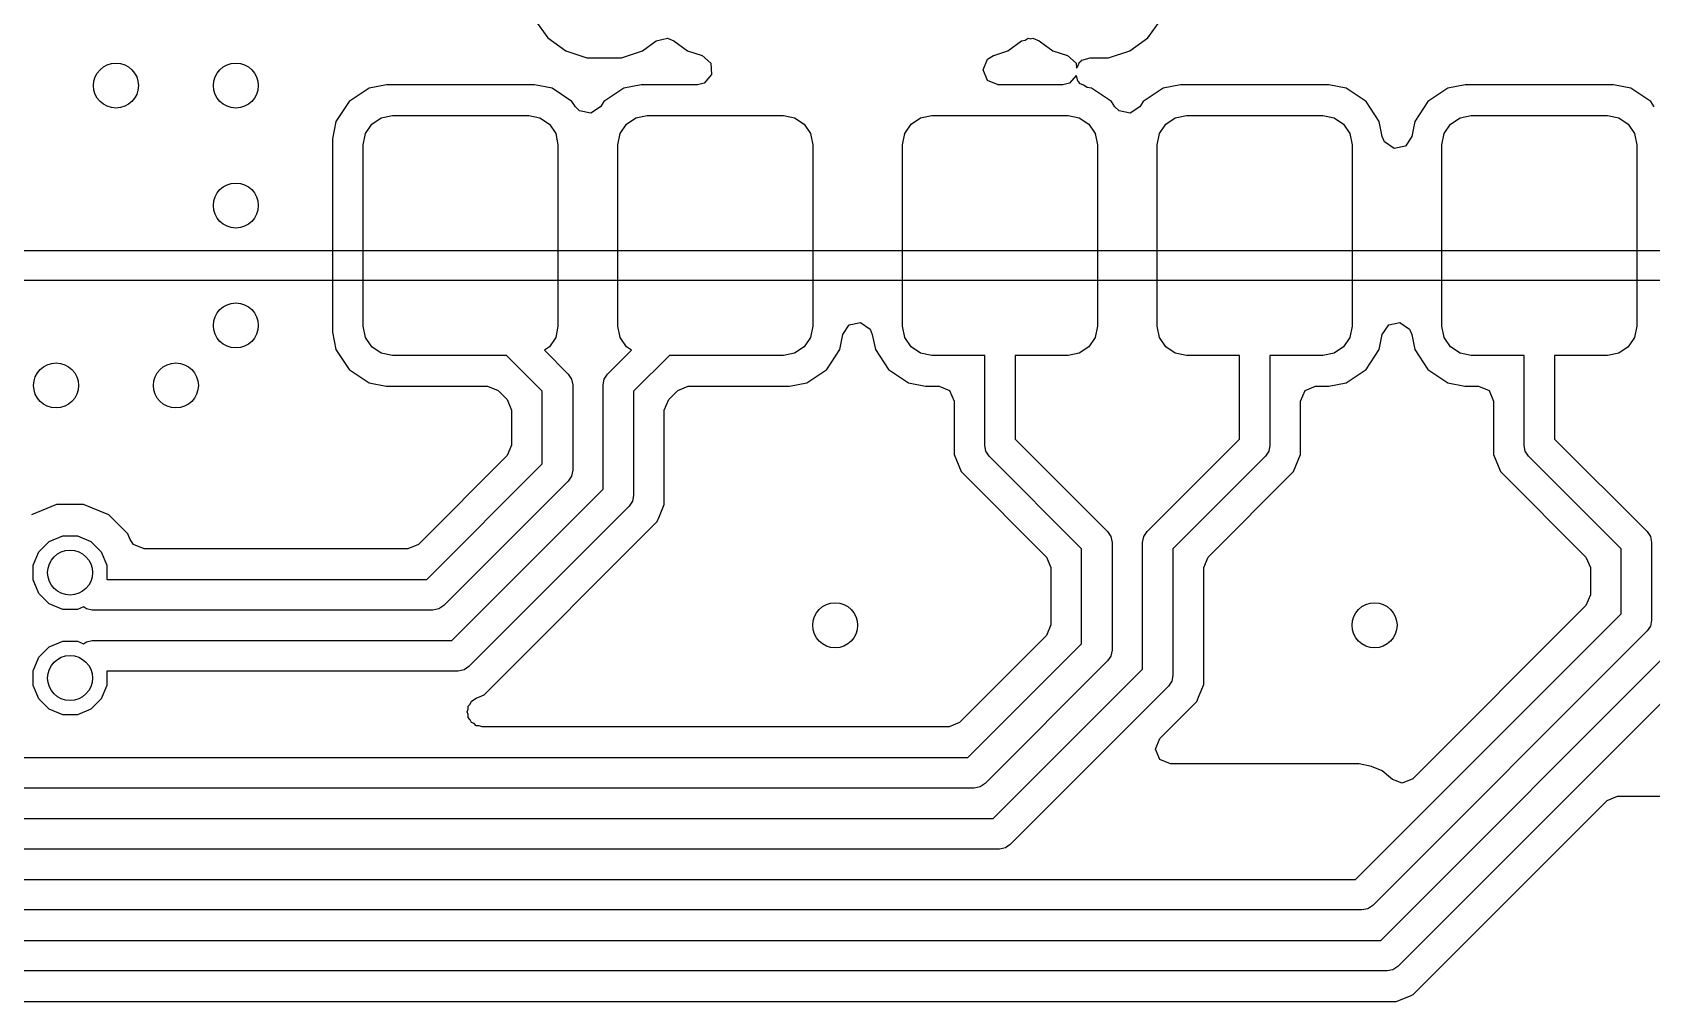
# Model space of a CAD drawing. Extents: x 94.3 to 177.3, y -118.1 to -62.3.
# Drawn here: x 155.12 to 160.52, y -102.25 to -99.02 of the extents above; entities that cross this region are included whole.
import ezdxf

# ---------------------------------------------------------------- set-up
doc = ezdxf.new("R2010")
doc.units = 0
doc.layers.add('BLACK', color=7, linetype='CONTINUOUS')

msp = doc.modelspace()

# ---------------------------------------------------------------- linework, layer by layer
at = {"layer": 'BLACK', "linetype": 'CONTINUOUS'}
for p, q in [((156.797275, -98.9805), (156.840945, -99.040584)), ((158.843027, -99.040577), (158.886701, -98.980492)), ((156.840945, -99.040584), (156.840946, -99.040584)), ((156.840946, -99.040584), (156.840947, -99.040586)), ((156.840947, -99.040586), (156.901044, -99.084248)), ((157.202993, -99.051061), (157.240203, -99.04213)), ((157.240203, -99.04213), (157.261767, -99.051062)), ((158.433678, -99.048303), (158.443755, -99.042129)), ((158.443755, -99.042129), (158.451575, -99.044006)), ((158.451575, -99.044006), (158.459398, -99.042128)), ((158.459398, -99.042128), (158.480966, -99.051062)), ((158.78293, -99.084233), (158.843027, -99.040577)), ((156.901044, -99.084248), (156.971689, -99.107212)), ((157.086686, -99.107191), (157.15733, -99.084233)), ((157.15733, -99.084233), (157.202993, -99.051061)), ((157.261767, -99.051062), (157.307444, -99.084248)), ((157.307444, -99.084248), (157.355746, -99.099949)), ((157.355746, -99.099949), (157.384842, -99.124806)), ((158.308269, -99.112145), (158.328169, -99.099949)), ((158.328169, -99.099949), (158.330054, -99.099336)), ((158.330054, -99.099336), (158.376543, -99.084226)), ((158.376543, -99.084226), (158.422187, -99.051062)), ((158.422187, -99.051062), (158.433678, -99.048303)), ((158.480966, -99.051062), (158.501809, -99.066204)), ((158.501809, -99.066204), (158.526644, -99.084248)), ((158.526644, -99.084248), (158.574946, -99.099949)), ((158.574946, -99.099949), (158.604042, -99.124806)), ((158.712286, -99.107191), (158.78293, -99.084233)), ((156.971689, -99.107212), (156.976149, -99.107212)), ((156.976149, -99.107212), (156.978367, -99.107213)), ((156.978367, -99.107213), (156.978383, -99.10722)), ((156.978383, -99.10722), (157.008724, -99.10722)), ((157.008724, -99.10722), (157.008728, -99.107221)), ((157.008728, -99.107221), (157.008773, -99.107226)), ((157.008773, -99.107226), (157.014555, -99.107225)), ((157.014555, -99.107225), (157.014557, -99.107226)), ((157.014557, -99.107226), (157.024099, -99.107224)), ((157.024099, -99.107224), (157.04382, -99.10723)), ((157.04382, -99.10723), (157.043821, -99.107229)), ((157.043821, -99.107229), (157.050134, -99.107231)), ((157.050134, -99.107231), (157.050228, -99.10722)), ((157.050228, -99.10722), (157.08499, -99.10722)), ((157.08499, -99.10722), (157.085273, -99.107191)), ((157.085273, -99.107191), (157.086683, -99.107191)), ((157.086683, -99.107191), (157.086686, -99.107191)), ((157.384842, -99.124806), (157.38784, -99.162957)), ((158.293624, -99.1475), (158.308269, -99.112145)), ((158.308269, -99.182855), (158.293624, -99.1475)), ((158.604042, -99.124806), (158.605417, -99.142312)), ((158.605417, -99.142312), (158.610071, -99.135347)), ((158.610071, -99.135347), (158.61565, -99.121874)), ((158.61565, -99.121874), (158.620383, -99.119913)), ((158.620383, -99.119913), (158.623232, -99.115651)), ((158.623232, -99.115651), (158.651001, -99.107224)), ((158.651001, -99.107224), (158.66942, -99.10723)), ((158.66942, -99.10723), (158.669436, -99.107221)), ((158.669436, -99.107221), (158.67582, -99.10722)), ((158.67582, -99.10722), (158.71059, -99.10722)), ((158.71059, -99.10722), (158.710873, -99.107191)), ((158.710873, -99.107191), (158.712283, -99.107191)), ((158.712283, -99.107191), (158.712286, -99.107191)), ((156.302797, -99.1975), (156.244468, -99.209102)), ((156.302802, -99.1975), (156.302797, -99.1975)), ((156.797198, -99.1975), (156.302802, -99.1975)), ((156.797202, -99.1975), (156.797198, -99.1975)), ((156.855531, -99.209102), (156.797202, -99.1975)), ((157.152797, -99.1975), (157.094468, -99.209102)), ((157.340289, -99.1975), (157.152797, -99.1975)), ((157.362983, -99.192053), (157.340289, -99.1975)), ((157.38784, -99.162957), (157.362983, -99.192053)), ((158.343624, -99.1975), (158.308269, -99.182855)), ((158.559489, -99.1975), (158.343624, -99.1975)), ((158.582183, -99.192053), (158.559489, -99.1975)), ((158.604577, -99.165839), (158.582183, -99.192053)), ((158.606593, -99.170703), (158.604577, -99.165839)), ((158.609438, -99.185003), (158.606593, -99.170703)), ((158.613698, -99.187849), (158.609438, -99.185003)), ((158.615661, -99.192585), (158.613698, -99.187849)), ((158.629134, -99.198163), (158.615661, -99.192585)), ((158.641257, -99.206263), (158.629134, -99.198163)), ((158.655531, -99.209102), (158.641257, -99.206263)), ((158.952797, -99.1975), (158.894468, -99.209102)), ((158.952802, -99.1975), (158.952797, -99.1975)), ((159.447198, -99.1975), (158.952802, -99.1975)), ((159.447202, -99.1975), (159.447198, -99.1975)), ((159.505531, -99.209102), (159.447202, -99.1975)), ((159.902797, -99.1975), (159.844468, -99.209102)), ((159.902802, -99.1975), (159.902797, -99.1975)), ((160.397198, -99.1975), (159.902802, -99.1975)), ((160.397202, -99.1975), (160.397198, -99.1975)), ((160.455531, -99.209102), (160.397202, -99.1975)), ((156.178307, -99.253307), (156.134103, -99.319464)), ((156.244464, -99.209103), (156.178307, -99.253307)), ((156.244468, -99.209102), (156.244464, -99.209103)), ((156.855535, -99.209103), (156.855531, -99.209102)), ((156.921692, -99.253307), (156.855535, -99.209103)), ((156.933426, -99.270869), (156.921692, -99.253307)), ((157.028307, -99.253307), (157.016574, -99.270869)), ((157.094464, -99.209103), (157.028307, -99.253307)), ((157.094468, -99.209102), (157.094464, -99.209103)), ((158.655535, -99.209103), (158.655531, -99.209102)), ((158.721692, -99.253307), (158.655535, -99.209103)), ((158.733426, -99.270869), (158.721692, -99.253307)), ((158.828307, -99.253307), (158.816574, -99.270869)), ((158.894464, -99.209103), (158.828307, -99.253307)), ((158.894468, -99.209102), (158.894464, -99.209103)), ((159.505535, -99.209103), (159.505531, -99.209102)), ((159.571692, -99.253307), (159.505535, -99.209103)), ((159.615896, -99.319464), (159.571692, -99.253307)), ((159.778307, -99.253307), (159.734103, -99.319464)), ((159.844464, -99.209103), (159.778307, -99.253307)), ((159.844468, -99.209102), (159.844464, -99.209103)), ((160.455535, -99.209103), (160.455531, -99.209102)), ((160.521692, -99.253307), (160.455535, -99.209103)), ((160.533426, -99.270869), (160.521692, -99.253307)), ((156.253557, -99.328557), (156.285188, -99.307422)), ((156.285188, -99.307422), (156.3225, -99.3)), ((156.3225, -99.3), (156.7775, -99.3)), ((156.7775, -99.3), (156.814812, -99.307422)), ((156.814812, -99.307422), (156.846443, -99.328557)), ((156.947222, -99.284665), (156.933426, -99.270869)), ((156.984755, -99.29213), (156.947222, -99.284665)), ((157.016574, -99.270869), (156.984755, -99.29213)), ((157.103557, -99.328557), (157.135188, -99.307422)), ((157.135188, -99.307422), (157.1725, -99.3)), ((157.1725, -99.3), (157.6275, -99.3)), ((157.6275, -99.3), (157.664812, -99.307422)), ((157.664812, -99.307422), (157.696443, -99.328557)), ((158.053557, -99.328557), (158.085188, -99.307422)), ((158.085188, -99.307422), (158.1225, -99.3)), ((158.1225, -99.3), (158.5775, -99.3)), ((158.5775, -99.3), (158.614812, -99.307422)), ((158.614812, -99.307422), (158.646443, -99.328557)), ((158.747222, -99.284665), (158.733426, -99.270869)), ((158.784755, -99.29213), (158.747222, -99.284665)), ((158.816574, -99.270869), (158.784755, -99.29213)), ((158.903557, -99.328557), (158.935188, -99.307422)), ((158.935188, -99.307422), (158.9725, -99.3)), ((158.9725, -99.3), (159.4275, -99.3)), ((159.4275, -99.3), (159.464812, -99.307422)), ((159.464812, -99.307422), (159.496443, -99.328557)), ((159.853557, -99.328557), (159.885188, -99.307422)), ((159.885188, -99.307422), (159.9225, -99.3)), ((159.9225, -99.3), (160.3775, -99.3)), ((160.3775, -99.3), (160.414812, -99.307422)), ((160.414812, -99.307422), (160.446443, -99.328557)), ((156.134102, -99.319468), (156.1225, -99.377797)), ((156.134103, -99.319464), (156.134102, -99.319468)), ((156.225, -99.3975), (156.232422, -99.360188)), ((156.232422, -99.360188), (156.253557, -99.328557)), ((156.846443, -99.328557), (156.867578, -99.360188)), ((156.867578, -99.360188), (156.875, -99.3975)), ((157.075, -99.3975), (157.082422, -99.360188)), ((157.082422, -99.360188), (157.103557, -99.328557)), ((157.696443, -99.328557), (157.717578, -99.360188)), ((157.717578, -99.360188), (157.725, -99.3975)), ((158.025, -99.3975), (158.032422, -99.360188)), ((158.032422, -99.360188), (158.053557, -99.328557)), ((158.646443, -99.328557), (158.667578, -99.360188)), ((158.667578, -99.360188), (158.675, -99.3975)), ((158.875, -99.3975), (158.882422, -99.360188)), ((158.882422, -99.360188), (158.903557, -99.328557)), ((159.496443, -99.328557), (159.517578, -99.360188)), ((159.517578, -99.360188), (159.525, -99.3975)), ((159.615897, -99.319468), (159.615896, -99.319464)), ((159.625961, -99.370064), (159.615897, -99.319468)), ((159.633427, -99.388089), (159.625961, -99.370064)), ((159.724039, -99.370064), (159.702779, -99.401883)), ((159.734102, -99.319468), (159.724039, -99.370064)), ((159.734103, -99.319464), (159.734102, -99.319468)), ((159.825, -99.3975), (159.832422, -99.360188)), ((159.832422, -99.360188), (159.853557, -99.328557)), ((160.446443, -99.328557), (160.467578, -99.360188)), ((160.467578, -99.360188), (160.475, -99.3975)), ((156.1225, -99.377797), (156.1225, -100.022202)), ((156.225, -100.0025), (156.225, -99.3975)), ((156.875, -99.3975), (156.875, -100.0025)), ((157.075, -100.0025), (157.075, -99.3975)), ((157.725, -99.3975), (157.725, -100.0025)), ((158.025, -100.0025), (158.025, -99.3975)), ((158.675, -99.3975), (158.675, -100.0025)), ((158.875, -100.0025), (158.875, -99.3975)), ((159.525, -99.3975), (159.525, -100.0025)), ((159.665246, -99.409349), (159.633427, -99.388089)), ((159.702779, -99.401883), (159.665246, -99.409349)), ((159.825, -100.0025), (159.825, -99.3975)), ((160.475, -99.3975), (160.475, -100.0025)), ((154.4, -99.75), (170.1, -99.75)), ((170.1, -99.85), (154.4, -99.85)), ((156.232422, -100.039812), (156.225, -100.0025)), ((156.875, -100.0025), (156.867578, -100.039812)), ((157.082422, -100.039812), (157.075, -100.0025)), ((157.725, -100.0025), (157.717578, -100.039812)), ((157.825961, -100.029934), (157.847221, -99.998116)), ((157.847221, -99.998116), (157.884754, -99.99065)), ((157.884754, -99.99065), (157.916573, -100.01191)), ((157.916573, -100.01191), (157.924039, -100.029935)), ((158.032422, -100.039812), (158.025, -100.0025)), ((158.675, -100.0025), (158.667578, -100.039812)), ((158.882422, -100.039812), (158.875, -100.0025)), ((159.525, -100.0025), (159.517578, -100.039812)), ((159.625961, -100.029934), (159.647221, -99.998116)), ((159.647221, -99.998116), (159.684754, -99.99065)), ((159.684754, -99.99065), (159.716573, -100.01191)), ((159.716573, -100.01191), (159.724039, -100.029935)), ((159.832422, -100.039812), (159.825, -100.0025)), ((160.475, -100.0025), (160.467578, -100.039812)), ((156.1225, -100.022202), (156.134102, -100.080531)), ((156.253557, -100.071443), (156.232422, -100.039812)), ((156.285188, -100.092578), (156.253557, -100.071443)), ((156.846443, -100.071443), (156.829563, -100.082721)), ((156.867578, -100.039812), (156.846443, -100.071443)), ((157.103557, -100.071443), (157.082422, -100.039812)), ((157.120436, -100.082721), (157.103557, -100.071443)), ((157.696443, -100.071443), (157.664812, -100.092578)), ((157.717578, -100.039812), (157.696443, -100.071443)), ((157.815896, -100.080536), (157.825961, -100.029934)), ((157.924039, -100.029935), (157.934102, -100.080531)), ((158.053557, -100.071443), (158.032422, -100.039812)), ((158.085188, -100.092578), (158.053557, -100.071443)), ((158.646443, -100.071443), (158.614812, -100.092578)), ((158.667578, -100.039812), (158.646443, -100.071443)), ((158.903557, -100.071443), (158.882422, -100.039812)), ((158.935188, -100.092578), (158.903557, -100.071443)), ((159.496443, -100.071443), (159.464812, -100.092578)), ((159.517578, -100.039812), (159.496443, -100.071443)), ((159.615896, -100.080536), (159.625961, -100.029934)), ((159.724039, -100.029935), (159.734102, -100.080531)), ((159.853557, -100.071443), (159.832422, -100.039812)), ((159.885188, -100.092578), (159.853557, -100.071443)), ((160.446443, -100.071443), (160.414812, -100.092578)), ((160.467578, -100.039812), (160.446443, -100.071443)), ((156.134102, -100.080531), (156.134103, -100.080535)), ((156.134103, -100.080535), (156.178307, -100.146692)), ((156.3225, -100.1), (156.285188, -100.092578)), ((156.703158, -100.1), (156.3225, -100.1)), ((156.8226, -100.219442), (156.703158, -100.1)), ((156.829563, -100.082721), (156.909321, -100.162479)), ((157.040679, -100.162479), (157.120436, -100.082721)), ((157.246842, -100.1), (157.1274, -100.219442)), ((157.6275, -100.1), (157.246842, -100.1)), ((157.664812, -100.092578), (157.6275, -100.1)), ((157.771692, -100.146692), (157.815896, -100.080536)), ((157.934102, -100.080531), (157.934103, -100.080535)), ((157.934103, -100.080535), (157.978307, -100.146692)), ((158.1225, -100.1), (158.085188, -100.092578)), ((158.2992, -100.1), (158.1225, -100.1)), ((158.2992, -100.400001), (158.2992, -100.1)), ((158.5775, -100.1), (158.4008, -100.1)), ((158.4008, -100.1), (158.4008, -100.378959)), ((158.614812, -100.092578), (158.5775, -100.1)), ((158.9725, -100.1), (158.935188, -100.092578)), ((159.1492, -100.1), (158.9725, -100.1)), ((159.1492, -100.378959), (159.1492, -100.1)), ((159.4275, -100.1), (159.2508, -100.1)), ((159.2508, -100.1), (159.2508, -100.400001)), ((159.464812, -100.092578), (159.4275, -100.1)), ((159.571692, -100.146692), (159.615896, -100.080536)), ((159.734102, -100.080531), (159.734103, -100.080535)), ((159.734103, -100.080535), (159.778307, -100.146692)), ((159.9225, -100.1), (159.885188, -100.092578)), ((160.0992, -100.1), (159.9225, -100.1)), ((160.0992, -100.400001), (160.0992, -100.1)), ((160.3775, -100.1), (160.2008, -100.1)), ((160.2008, -100.1), (160.2008, -100.378959)), ((160.414812, -100.092578), (160.3775, -100.1)), ((156.178307, -100.146692), (156.244464, -100.190896)), ((156.909321, -100.162479), (156.920333, -100.17896)), ((156.920333, -100.17896), (156.9242, -100.1984)), ((157.0258, -100.1984), (157.029667, -100.17896)), ((157.029667, -100.17896), (157.040679, -100.162479)), ((157.705536, -100.190896), (157.771692, -100.146692)), ((157.978307, -100.146692), (158.044464, -100.190896)), ((159.505536, -100.190896), (159.571692, -100.146692)), ((159.778307, -100.146692), (159.844464, -100.190896)), ((156.244464, -100.190896), (156.244468, -100.190897)), ((156.244468, -100.190897), (156.301281, -100.202197)), ((156.301281, -100.202197), (156.302802, -100.2025)), ((156.302802, -100.2025), (156.639991, -100.2025)), ((156.639991, -100.2025), (156.675346, -100.217145)), ((156.675346, -100.217145), (156.705455, -100.247254)), ((156.8226, -100.461874), (156.8226, -100.219442)), ((156.9242, -100.1984), (156.9242, -100.482916)), ((157.0258, -100.546042), (157.0258, -100.1984)), ((157.1274, -100.219442), (157.1274, -100.567084)), ((157.244545, -100.247254), (157.274654, -100.217145)), ((157.274654, -100.217145), (157.310009, -100.2025)), ((157.310009, -100.2025), (157.647192, -100.2025)), ((157.647192, -100.2025), (157.647198, -100.2025)), ((157.647198, -100.2025), (157.705536, -100.190896)), ((158.044464, -100.190896), (158.044468, -100.190897)), ((158.044468, -100.190897), (158.101281, -100.202197)), ((158.101281, -100.202197), (158.102802, -100.2025)), ((158.102802, -100.2025), (158.1467, -100.2025)), ((158.1467, -100.2025), (158.182055, -100.217145)), ((158.182055, -100.217145), (158.1967, -100.2525)), ((159.3533, -100.2525), (159.367945, -100.217145)), ((159.367945, -100.217145), (159.4033, -100.2025)), ((159.4033, -100.2025), (159.447192, -100.2025)), ((159.447192, -100.2025), (159.447198, -100.2025)), ((159.447198, -100.2025), (159.505536, -100.190896)), ((159.844464, -100.190896), (159.844468, -100.190897)), ((159.844468, -100.190897), (159.901281, -100.202197)), ((159.901281, -100.202197), (159.902802, -100.2025)), ((159.902802, -100.2025), (159.9467, -100.2025)), ((159.9467, -100.2025), (159.982055, -100.217145)), ((159.982055, -100.217145), (159.9967, -100.2525)), ((156.705455, -100.247254), (156.7201, -100.282609)), ((156.7201, -100.282609), (156.7201, -100.398707)), ((157.2299, -100.282609), (157.244545, -100.247254)), ((157.2299, -100.597577), (157.2299, -100.282609)), ((158.1967, -100.2525), (158.1967, -100.430494)), ((159.3533, -100.369507), (159.3533, -100.2525)), ((159.9967, -100.2525), (159.9967, -100.430494)), ((158.4008, -100.378959), (158.709321, -100.68748)), ((158.840679, -100.68748), (159.1492, -100.378959)), ((159.3533, -100.430494), (159.3533, -100.369507)), ((160.2008, -100.378959), (160.509321, -100.68748)), ((156.705455, -100.434062), (156.409062, -100.730455)), ((156.7201, -100.398707), (156.705455, -100.434062)), ((158.1967, -100.430494), (158.212416, -100.468436)), ((158.303067, -100.419441), (158.2992, -100.400001)), ((158.314079, -100.435922), (158.303067, -100.419441)), ((158.6226, -100.744443), (158.314079, -100.435922)), ((159.235921, -100.435922), (158.9274, -100.744443)), ((159.246933, -100.419441), (159.235921, -100.435922)), ((159.2508, -100.400001), (159.246933, -100.419441)), ((159.329962, -100.486838), (159.3533, -100.430494)), ((159.9967, -100.430494), (160.012416, -100.468436)), ((160.103067, -100.419441), (160.0992, -100.400001)), ((160.114079, -100.435922), (160.103067, -100.419441)), ((160.4226, -100.744443), (160.114079, -100.435922)), ((156.436874, -100.8476), (156.8226, -100.461874)), ((156.920333, -100.502357), (156.909321, -100.518837)), ((156.9242, -100.482916), (156.920333, -100.502356)), ((156.920333, -100.502356), (156.920333, -100.502357)), ((158.212416, -100.468436), (158.212417, -100.468438)), ((158.212417, -100.468438), (158.212418, -100.468439)), ((158.212418, -100.468439), (158.220039, -100.486838)), ((158.220039, -100.486838), (158.22004, -100.486841)), ((158.22004, -100.486841), (158.505455, -100.772255)), ((159.044545, -100.772255), (159.32996, -100.48684)), ((159.32996, -100.48684), (159.329961, -100.486839)), ((159.329961, -100.486839), (159.329962, -100.486838)), ((160.012416, -100.468436), (160.012417, -100.468438)), ((160.012417, -100.468438), (160.012418, -100.468439)), ((160.012418, -100.468439), (160.020039, -100.486838)), ((160.020039, -100.486838), (160.02004, -100.486841)), ((160.02004, -100.486841), (160.305455, -100.772255)), ((156.909321, -100.518837), (156.493837, -100.934321)), ((156.521042, -101.0508), (157.0258, -100.546042)), ((155.20156, -100.5967), (155.117948, -100.631334)), ((155.201561, -100.5967), (155.20156, -100.5967)), ((155.292067, -100.5967), (155.201561, -100.5967)), ((155.375682, -100.631335), (155.292067, -100.5967)), ((157.112521, -100.603005), (156.578005, -101.137521)), ((157.123533, -100.586524), (157.112521, -100.603005)), ((157.1274, -100.567084), (157.123533, -100.586524)), ((157.213895, -100.636216), (157.2299, -100.597577)), ((155.439679, -100.695332), (155.375682, -100.631335)), ((156.628922, -101.231561), (157.206561, -100.653922)), ((157.206561, -100.653922), (157.213895, -100.636216)), ((155.14288, -100.754754), (155.177368, -100.720266)), ((155.177368, -100.720266), (155.222428, -100.701602)), ((155.222428, -100.701602), (155.2712, -100.701602)), ((155.2712, -100.701602), (155.31626, -100.720266)), ((155.31626, -100.720266), (155.350748, -100.754754)), ((155.447508, -100.714234), (155.439679, -100.695332)), ((155.458347, -100.730454), (155.447508, -100.714234)), ((158.709321, -100.68748), (158.720333, -100.703961)), ((158.720333, -100.703961), (158.7242, -100.723401)), ((158.8258, -100.723401), (158.829667, -100.703961)), ((158.829667, -100.703961), (158.840679, -100.68748)), ((160.509321, -100.68748), (160.520333, -100.703961)), ((160.520333, -100.703961), (160.5242, -100.723401)), ((155.124216, -100.799814), (155.14288, -100.754754)), ((155.350748, -100.754754), (155.369412, -100.799814)), ((155.493702, -100.745099), (155.458347, -100.730454)), ((155.730492, -100.745099), (155.493702, -100.745099)), ((155.73631, -100.745099), (155.730492, -100.745099)), ((155.736318, -100.7451), (155.73631, -100.745099)), ((156.373707, -100.7451), (155.736318, -100.7451)), ((156.409062, -100.730455), (156.373707, -100.7451)), ((158.505455, -100.772255), (158.5201, -100.80761)), ((158.6226, -101.061874), (158.6226, -100.744443)), ((158.7242, -100.723401), (158.7242, -101.082916)), ((158.8258, -101.146042), (158.8258, -100.723401)), ((158.9274, -100.744443), (158.9274, -101.167084)), ((159.0299, -100.80761), (159.044545, -100.772255)), ((160.305455, -100.772255), (160.3201, -100.80761)), ((160.4226, -100.961874), (160.4226, -100.744443)), ((160.5242, -100.723401), (160.5242, -100.982916)), ((155.124216, -100.848586), (155.124216, -100.799814)), ((155.369412, -100.799814), (155.369412, -100.847599)), ((158.5201, -100.80761), (158.5201, -100.998707)), ((159.0299, -101.197577), (159.0299, -100.80761)), ((160.3201, -100.80761), (160.3201, -100.898706)), ((155.14288, -100.893646), (155.124216, -100.848586)), ((155.369412, -100.847599), (155.699999, -100.847599)), ((155.699999, -100.847599), (155.700004, -100.8476)), ((155.700004, -100.8476), (156.436874, -100.8476)), ((155.177368, -100.928134), (155.14288, -100.893646)), ((155.222428, -100.946798), (155.177368, -100.928134)), ((156.493837, -100.934321), (156.477356, -100.945333)), ((160.305455, -100.934061), (159.727498, -101.512017)), ((160.3201, -100.898706), (160.305455, -100.934061)), ((155.2712, -100.946798), (155.222428, -100.946798)), ((155.291303, -100.93847), (155.2712, -100.946798)), ((155.301572, -100.945332), (155.291303, -100.93847)), ((155.301573, -100.945332), (155.301572, -100.945332)), ((155.321013, -100.949199), (155.301573, -100.945332)), ((155.699995, -100.949199), (155.321013, -100.949199)), ((155.7, -100.9492), (155.699995, -100.949199)), ((156.457916, -100.9492), (155.7, -100.9492)), ((156.477356, -100.945333), (156.457916, -100.9492)), ((159.536874, -101.8476), (160.4226, -100.961874)), ((160.5242, -100.982916), (160.520333, -101.002356)), ((158.505455, -101.034062), (158.215462, -101.324055)), ((158.5201, -100.998707), (158.505455, -101.034062)), ((160.509321, -101.018837), (159.593837, -101.934321)), ((160.520333, -101.002356), (160.509321, -101.018837)), ((155.14288, -101.106354), (155.177368, -101.071866)), ((155.177368, -101.071866), (155.222428, -101.053202)), ((155.222428, -101.053202), (155.2712, -101.053202)), ((155.2712, -101.053202), (155.291303, -101.061529)), ((155.291303, -101.061529), (155.301572, -101.054668)), ((155.301572, -101.054668), (155.301573, -101.054668)), ((155.301573, -101.054668), (155.321013, -101.050801)), ((155.321013, -101.050801), (155.699995, -101.050801)), ((155.699995, -101.050801), (155.7, -101.0508)), ((155.7, -101.0508), (156.521042, -101.0508)), ((158.243274, -101.4412), (158.6226, -101.061874)), ((158.7242, -101.082916), (158.720333, -101.102356)), ((159.621042, -102.0508), (160.6258, -101.046042)), ((155.124216, -101.151414), (155.14288, -101.106354)), ((155.124216, -101.200186), (155.124216, -101.151414)), ((155.699999, -101.152401), (155.369412, -101.152401)), ((155.369412, -101.152401), (155.369412, -101.200186)), ((155.700004, -101.1524), (155.699999, -101.152401)), ((156.542084, -101.1524), (155.700004, -101.1524)), ((156.561524, -101.148533), (156.542084, -101.1524)), ((156.578005, -101.137521), (156.561524, -101.148533)), ((158.709321, -101.118837), (158.300237, -101.527921)), ((158.327442, -101.6444), (158.8258, -101.146042)), ((158.720333, -101.102357), (158.709321, -101.118837)), ((158.720333, -101.102356), (158.720333, -101.102357)), ((160.712521, -101.103005), (159.678005, -102.137521)), ((155.14288, -101.245246), (155.124216, -101.200186)), ((155.369412, -101.200186), (155.350748, -101.245246)), ((158.912521, -101.203005), (158.384405, -101.731121)), ((158.923533, -101.186524), (158.912521, -101.203005)), ((158.9274, -101.167084), (158.923533, -101.186524)), ((159.014975, -101.233609), (159.0299, -101.197577)), ((155.177368, -101.279734), (155.14288, -101.245246)), ((155.350748, -101.245246), (155.31626, -101.279734)), ((156.58247, -101.262535), (156.586277, -101.253345)), ((156.586277, -101.253345), (156.602493, -101.242507)), ((156.602493, -101.242507), (156.620479, -101.235058)), ((156.620479, -101.235058), (156.628922, -101.231561)), ((158.883338, -101.377145), (159.006559, -101.253924)), ((159.006559, -101.253924), (159.006561, -101.253922)), ((159.006561, -101.253922), (159.014975, -101.233609)), ((155.222428, -101.298398), (155.177368, -101.279734)), ((155.2712, -101.298398), (155.222428, -101.298398)), ((155.31626, -101.279734), (155.2712, -101.298398)), ((156.571632, -101.2887), (156.575437, -101.279512)), ((156.575438, -101.297889), (156.571632, -101.2887)), ((156.575437, -101.269569), (156.58247, -101.262535)), ((156.575437, -101.279512), (156.575437, -101.269569)), ((156.575439, -101.307837), (156.575438, -101.297889)), ((156.582471, -101.314868), (156.575439, -101.307837)), ((156.586277, -101.324055), (156.582471, -101.314868)), ((156.595466, -101.327861), (156.586277, -101.324055)), ((156.602501, -101.334895), (156.595466, -101.327861)), ((156.612444, -101.334894), (156.602501, -101.334895)), ((156.621632, -101.3387), (156.612444, -101.334894)), ((158.180107, -101.3387), (156.621632, -101.3387)), ((158.215462, -101.324055), (158.180107, -101.3387)), ((158.868693, -101.4125), (158.883338, -101.377145)), ((158.883338, -101.447855), (158.868693, -101.4125)), ((154.641333, -101.4412), (158.243274, -101.4412)), ((158.918693, -101.4625), (158.883338, -101.447855)), ((159.548807, -101.4625), (158.918693, -101.4625)), ((159.548813, -101.4625), (159.548807, -101.4625)), ((159.589944, -101.470682), (159.548813, -101.4625)), ((159.589945, -101.470682), (159.589944, -101.470682)), ((159.589947, -101.470683), (159.589945, -101.470682)), ((159.625302, -101.485328), (159.589947, -101.470683)), ((158.300237, -101.527921), (158.283756, -101.538933)), ((159.653147, -101.509111), (159.625302, -101.485328)), ((159.65967, -101.514682), (159.653147, -101.509111)), ((159.692143, -101.526662), (159.65967, -101.514682)), ((159.727498, -101.512017), (159.692143, -101.526662)), ((158.264316, -101.5428), (154.620291, -101.5428)), ((158.283756, -101.538933), (158.264316, -101.5428)), ((159.728922, -102.231561), (160.375838, -101.584645)), ((160.375838, -101.584645), (160.411193, -101.57)), ((160.411193, -101.57), (164.31, -101.57)), ((154.557163, -101.6444), (158.327442, -101.6444)), ((158.348484, -101.746), (154.536121, -101.746)), ((158.367924, -101.742133), (158.348484, -101.746)), ((158.384405, -101.731121), (158.367924, -101.742133)), ((154.263126, -101.8476), (159.536874, -101.8476)), ((159.557916, -101.9492), (154.242084, -101.9492)), ((159.577356, -101.945333), (159.557916, -101.9492)), ((159.593837, -101.934321), (159.577356, -101.945333)), ((154.178958, -102.0508), (159.621042, -102.0508)), ((159.642084, -102.1524), (154.157916, -102.1524)), ((159.661524, -102.148533), (159.642084, -102.1524)), ((159.678005, -102.137521), (159.661524, -102.148533)), ((159.719879, -102.235307), (159.728922, -102.231561)), ((154.127425, -102.2549), (159.672575, -102.2549)), ((159.672575, -102.2549), (159.672577, -102.2549)), ((159.672577, -102.2549), (159.719878, -102.235307)), ((159.719878, -102.235307), (159.719879, -102.235307))]:
    msp.add_line(p, q, dxfattribs=at)
at = {"layer": 'BLACK'}
for centre in [(155.4, -99.2), (155.8, -99.2), (155.8, -99.6), (155.8, -100), (155.2, -100.2), (155.6, -100.2), (155.246814, -100.8242), (157.8, -101), (159.6, -101), (155.246814, -101.1758)]:
    msp.add_circle(centre, 0.075, dxfattribs=at)

doc.saveas('drawing.dxf')
